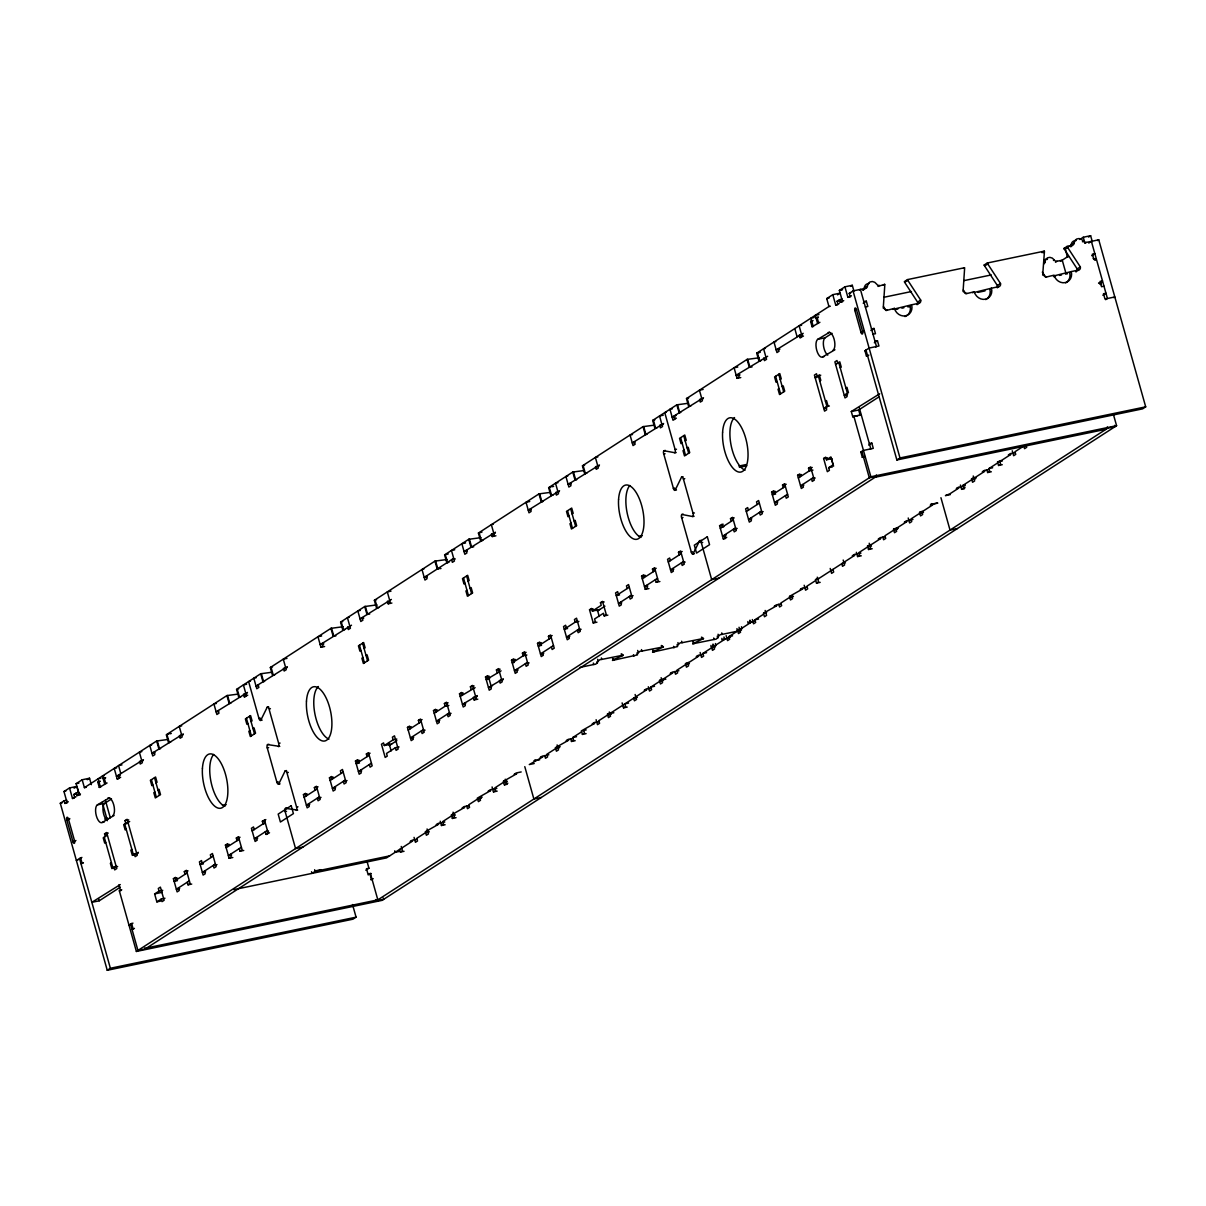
<?xml version="1.0" encoding="UTF-8"?>
<svg xmlns="http://www.w3.org/2000/svg" width="1206" height="1206" viewBox="0 0 1206 1206"><rect width="100%" height="100%" fill="white"/><g stroke="black" fill="none" stroke-linecap="round" stroke-linejoin="round"><path stroke-width="1.5" d="M883.244 308.163L884.797 285.113A2.774 2.472 57.1 0 0 884.676 284.345L877.938 286.425M963.066 291.566L964.604 268.516A2.774 2.472 57.1 0 0 964.498 267.747L907.485 279.596L904.364 281.616A2.774 2.472 57.1 0 0 904.681 282.355L917.57 302.133A2.774 2.472 57.1 0 1 917.073 304.575M1042.677 275.089L1044.411 251.918A2.774 2.472 57.1 0 0 1044.306 251.149L987.307 262.998L984.186 265.019A2.774 2.472 57.1 0 0 984.503 265.742L997.377 285.536A2.774 2.472 57.1 0 1 997.181 287.556M580.086 667.37L593.744 664.521C598.327 664.808 597.121 659.109 601.779 659.411L623.231 655.16M637.009 652.853C636.964 656.848 638.577 649.989 641.909 651.074L663.406 646.898M677.139 644.501C677.094 648.496 678.707 641.637 682.038 642.723L703.49 638.471M692.802 643.778L714.133 639.481C718.731 639.783 717.525 634.055 722.183 634.371L740.394 630.587M623.261 655.28L612.814 660.029M652.521 652.009L663.39 646.929M692.757 643.763L703.535 638.547M250.441 681.179L248.602 681.556L258.973 718.475A2.774 1.176 78.3 0 0 260.662 720.464L267.265 707.108L268.637 706.822M268.938 744.298L267.551 744.584A2.774 1.176 78.3 0 0 267.25 747.901L276.883 782.181A2.774 1.176 78.3 0 0 278.661 784.141L285.174 770.845L286.561 770.559M665.365 450.441L663.978 450.727A2.774 1.176 78.3 0 0 663.481 453.019L673.672 489.244A2.774 1.176 78.3 0 0 675.104 490.284L681.601 476.988L682.988 476.702M683.274 514.178L681.903 514.465A2.774 1.176 78.3 0 0 681.39 516.756L691.581 552.981A2.774 1.176 78.3 0 0 693.013 554.021L699.616 540.68A2.774 1.176 78.3 0 1 701.304 542.685L711.691 579.649L719.062 578.111M930.519 504.289A2.774 1.176 78.3 0 0 931.349 504.455L931.756 503.626M597.407 663.194L597.015 661.687M637.507 654.888L612.452 660.451M677.606 646.567L652.627 652.114M663.978 450.727L674.908 452.747A2.774 1.176 78.3 0 0 675.119 449.506M286.847 808.035L285.37 808.397A2.774 1.176 78.3 0 0 285.159 811.623L295.56 848.587L302.932 847.049M663.255 647.064L662.38 645.828M66.873 800.211L64.114 800.784L64.853 803.422L66.933 802.08L63.978 791.528L69.541 787.94L76.913 786.402L78.707 792.824M79.023 792.372L76.249 792.945L76.988 795.583L79.068 794.241L76.114 783.689L82.174 779.769L89.546 778.232L91.355 784.654M761.092 360.549L758.936 361.091L756.705 353.177L828.944 306.505L826.728 298.591L832.788 294.671L840.16 293.133L839.406 293.616M842.27 299.103L839.512 299.676L840.25 302.314L842.331 300.972L839.361 290.42L844.924 286.817L852.295 285.294L853.969 291.219M74.124 788.196L75.511 787.292M87.269 779.694L89.546 778.232M837.507 294.852L838.637 294.113M850.562 286.41L852.295 285.294M352.529 904.545L356.072 917.163L352.951 919.183L107.244 970.287L60.3 803.256L64.114 800.784M69.541 787.94L72.496 798.478L74.576 797.136L73.837 794.498L76.249 792.945M82.174 779.769L84.405 787.669L156.644 740.997L167.83 739.489M170.679 742.112L168.523 742.655L166.292 734.755L226.879 695.591L238.064 694.098M240.929 696.721L238.758 697.264L236.542 689.35L260.677 673.762L271.863 672.255M274.712 674.878L272.556 675.42L270.325 667.521L330.911 628.356L343.152 626.713M344.961 629.487L342.79 630.029L340.574 622.115L364.709 606.528L376.95 604.884M378.759 607.643L376.589 608.186L374.357 600.287L434.944 561.122L447.185 559.478M448.994 562.252L446.823 562.795L444.607 554.881L468.742 539.293L480.983 537.65M482.792 540.409L480.621 540.951L478.405 533.052L538.976 493.887L550.162 492.395M553.026 495.018L550.871 495.56L548.64 487.646L572.775 472.059L583.96 470.551M586.825 473.174L584.654 473.717L582.438 465.817L643.009 426.653L654.195 425.16M657.059 427.783L654.903 428.326L652.672 420.412L676.807 404.824L687.993 403.317M690.857 405.94L688.686 406.482L686.47 398.583L747.057 359.418L759.283 357.775M832.788 294.671L835.758 305.208L837.838 303.867L837.1 301.229L839.512 299.676M844.924 286.817L847.893 297.369L849.974 296.028L849.235 293.39L853.049 290.917L865.607 288.309A2.774 2.472 57.1 0 0 867.415 286.078A5.533 4.96 57.1 0 1 876.687 284.149A2.774 2.472 57.1 0 0 879.506 285.415M100.671 787.126L99.284 787.412L97.807 782.136L100.219 781.171M105.6 777.704L103.173 778.654L105.48 778.172M813.477 326.449L812.09 326.736L810.613 321.459L813.04 320.51M818.407 317.027L815.995 317.992L818.286 317.51M859.471 290.013L860.421 289.395L876.476 346.529L875.692 347.042M863.164 290.058A2.774 2.472 57.1 0 0 864.295 288.083L867.415 286.078M862.863 290.073L864.039 289.319M864.823 288.822L865.607 288.309M99.284 787.412L107.078 782.98M453.697 558.363L424.226 577.418L427.286 576.77M736.188 375.217L767.649 356.267M812.09 326.736L819.899 322.304M817.532 323.223L815.241 315.354L818.934 314.585M116.681 767.89L114.223 768.403L117.193 778.955L120.66 777.312M246.763 693.51L243.552 694.174L244.29 696.812L247.743 695.184M321.64 635.969L317.962 636.738L320.932 647.275L323.012 645.934L322.258 643.295M387.458 601.161L388.196 603.799L390.277 602.457L387.322 591.905L391 591.151M495.184 533.173L491.49 533.926L492.229 536.564L494.309 535.223L491.355 524.67L493.194 524.293M672.405 408.744L669.948 409.256L672.903 419.809L676.37 418.18M737.786 367.031L734.092 367.8L737.062 378.352L739.142 376.996L738.404 374.357M802.487 334.364L799.261 335.027L800 337.665L803.467 336.037M883.32 285.234L884.676 284.345M863.21 303.203L866.33 301.183L867.823 306.46L865.365 306.972M854.873 310.53L856.426 309.52A2.08 0.874 78.3 0 0 855.084 308.043A2.08 0.874 78.3 0 0 854.873 310.53L861.039 332.494A2.08 0.874 78.3 0 0 862.38 333.972A2.08 0.874 78.3 0 0 862.607 331.499L856.426 309.52M904.681 282.355L907.801 280.335A2.774 2.472 57.1 0 1 907.485 279.596M104.138 822.07L102.299 822.447A9.226 3.904 78.3 0 1 96.359 815.904A9.226 3.904 78.3 0 1 97.354 804.869L109.595 797.769M824.075 356.599L822.688 356.886A9.226 3.904 78.3 0 1 816.748 350.328A9.226 3.904 78.3 0 1 817.758 339.308L829.532 332.298M97.354 804.869L104.726 803.332L111.51 798.96M817.758 339.308L825.13 337.77L832.034 333.308M886.063 310.545L894.4 308.374A9.693 8.668 57.1 0 0 905.6 315.821A9.693 8.668 57.1 0 0 911.6 304.801L918.972 303.264A2.774 2.472 57.1 0 0 920.691 300.113L907.801 280.335M152.891 784.97L151.85 785.634L150.373 780.357L155.574 776.996L157.051 782.272L156.011 782.95M247.908 723.555L246.868 724.233L245.391 718.957L250.592 715.595L252.069 720.871L251.029 721.535M360.956 650.501L359.916 651.165L358.438 645.888L363.639 642.527L365.116 647.803L364.076 648.481M465.003 583.267L463.963 583.93L462.471 578.654L467.672 575.292L469.164 580.568L468.124 581.247M569.036 516.032L567.996 516.696L566.503 511.419L571.704 508.058L573.197 513.334L572.157 514.012M682.083 442.964L681.043 443.642L679.566 438.366L684.767 435.004L686.244 440.28L685.204 440.944M777.101 381.563L776.061 382.227L774.584 376.95L779.785 373.589L781.262 378.865L780.222 379.543M894.4 308.374L892.847 309.384L911.6 304.801M102.299 822.447L114.088 815.437M822.688 356.886L834.944 349.77M72.978 841.803L66.797 819.824A2.08 0.874 78.3 0 1 67.023 817.336A2.08 0.874 78.3 0 1 68.365 818.814L74.546 840.793A2.08 0.874 78.3 0 1 74.32 843.28A2.08 0.874 78.3 0 1 72.978 841.803L75.918 840.507M861.039 332.494L863.993 331.213M963.519 268.38L964.498 267.747M154.865 791.995L153.825 792.674L155.318 797.95L160.519 794.588L159.026 789.312L157.986 789.975M249.883 730.595L248.843 731.258L250.335 736.534L255.536 733.173L254.044 727.896L253.004 728.575M362.946 657.526L361.906 658.205L363.383 663.481L368.584 660.119L367.106 654.843L366.066 655.506M466.978 590.292L465.938 590.97L467.415 596.246L472.616 592.885L471.139 587.608L470.099 588.272M571.011 523.057L569.971 523.736L571.448 529.012L576.649 525.65L575.172 520.374L574.131 521.037M684.058 450.004L683.018 450.667L684.495 455.943L689.711 452.582L688.219 447.305L687.179 447.984M779.076 388.588L778.036 389.267L779.528 394.543L784.729 391.181L783.237 385.905L782.197 386.568M870.868 330.459L873.988 328.439L875.481 333.715L873.023 334.228M917.57 302.133L920.691 300.113M917.027 304.53L918.972 303.264M105.299 836.497L104.56 833.859L106.641 832.517L116.771 868.561L114.691 869.903L113.952 867.265L117.63 866.496M125.756 823.276L125.017 820.638L127.097 819.296L137.228 855.34L135.147 856.682L134.409 854.044L138.087 853.275M984.503 265.742L987.624 263.737A2.774 2.472 57.1 0 1 987.307 262.998M107.379 835.155L103.219 837.838L104.696 843.115L105.736 842.451M835.622 364.514L839.783 361.83L841.26 367.106L840.22 367.77M874.335 342.76L877.455 340.755L878.933 346.016L869.104 348.067L864.943 350.75L866.436 356.026L867.807 355.74M81.902 857.421L76.355 860.391L77.742 860.104M126.193 829.231L125.153 829.894L123.675 824.618L129.675 821.542M819.763 380.99L820.804 380.327L819.326 375.051L815.166 377.734L817.005 377.357M83.395 862.697L80.968 863.647L82.807 863.27M866.436 356.026L868.848 355.077M966.262 293.691L974.222 291.777A9.693 8.668 57.1 0 0 985.408 299.224A9.693 8.668 57.1 0 0 991.422 288.204L998.794 286.666A2.774 2.472 57.1 0 0 1000.498 283.516L987.624 263.737M972.654 292.787L974.222 291.777M1041.969 252.657L1044.306 251.149M1043.25 252.672L1044.411 251.918M974.373 292.425L991.422 288.204M997.377 285.536L1000.498 283.516M997.226 287.676L998.794 286.666M111.419 862.667L110.379 863.345L111.872 868.606L116.032 865.923M131.876 849.446L130.836 850.109L132.328 855.386L138.328 852.325M825.447 401.221L826.487 400.543L827.979 405.819L823.804 408.502L826.879 407.869M845.903 387.985L846.944 387.322L848.436 392.598L844.275 395.282L847.547 394.603M1077.109 270.717A2.774 2.472 57.1 0 0 1077.199 268.938L1064.31 249.145A2.774 2.472 57.1 0 1 1063.994 248.421L1067.114 246.401L1072.3 245.315A2.774 2.472 57.1 0 0 1074.124 243.084A5.533 4.96 57.1 0 1 1083.38 241.155A2.774 2.472 57.1 0 0 1086.199 242.436L1098.756 239.813L1145.7 406.844L1142.579 408.864L896.872 459.968L865.983 350.087M1064.31 249.145L1067.431 247.124A2.774 2.472 57.1 0 1 1067.114 246.401M1044.215 262.411L1044.984 261.913A5.533 4.96 57.1 0 1 1054.255 259.983A2.774 2.472 57.1 0 0 1057.059 261.25L1062.245 260.179L1065.712 272.481M1060.421 261.355L1067.28 256.923L1065.426 248.768M1068.094 247.049L1066.948 247.788L1067.883 247.607M1068.848 246.567L1074.124 243.084M1079.777 239.497L1083.259 237.25L1090.631 235.713L1092.304 241.652M1070.34 246.582L1072.3 245.315M1088.551 237.069L1090.631 235.713M1053.471 260.481L1054.255 259.983M1082.415 241.788L1083.38 241.155M1055.506 262.26L1057.059 261.25M1085.219 243.054L1086.199 242.436M1088.762 243.054L1089.711 242.436M1090.661 241.818L1091.385 241.351L1107.44 298.5L1105.616 299.676M1097.55 240.582L1098.756 239.813M1046.069 277.094L1054.029 275.179A9.693 8.668 57.1 0 0 1065.23 282.611A9.693 8.668 57.1 0 0 1071.23 271.591L1078.601 270.069A2.774 2.472 57.1 0 0 1080.32 266.918L1067.431 247.124M1091.716 255.672L1094.837 253.667L1092.38 254.165L1093.857 259.441L1096.314 258.928L1094.762 259.938A2.08 0.874 78.3 0 0 1093.254 258.642M120.268 884.571L91.837 902.329L99.209 900.807L120.344 887.149M857.843 415.738L852.778 416.794L851.3 411.517L879.732 393.759M1054.195 275.827L1071.23 271.591M851.3 411.517L858.672 409.995L879.204 396.714M1077.199 268.938L1080.32 266.918M1077.621 270.702L1078.601 270.069M1113.605 415.12L1116.575 425.673L382.091 900.354L136.384 951.459L119.334 890.797L121.746 889.832M852.778 416.794L861.19 414.593L859.23 415.452M178.443 887.918L179.197 890.556L177.116 891.897L173.408 878.707L175.488 877.365L176.227 880.003M185.061 874.29L184.322 871.652L186.402 870.31L190.111 883.485L188.03 884.827L187.292 882.204M232.818 857.511L229.125 858.28L225.416 845.089L227.497 843.748L228.236 846.386M237.085 840.672L236.346 838.034L238.426 836.693L242.135 849.868L240.054 851.21L239.316 848.587M264.943 823.472L263.089 823.864L262.35 821.226L265.817 819.583M308.495 803.874L309.233 806.513L307.153 807.854L303.445 794.664L305.525 793.322L306.264 795.96M315.113 790.247L314.374 787.608L316.454 786.267L320.163 799.442L318.083 800.784L317.329 798.161L321.022 797.392M334.499 787.066L335.238 789.704L333.158 791.046L329.449 777.855L331.529 776.513L332.283 779.151M360.504 770.257L361.257 772.895L359.177 774.237L355.469 761.046L357.549 759.705L358.288 762.343M367.121 756.629L366.383 753.991L368.463 752.65L372.172 765.825L370.091 767.167L369.353 764.544M412.527 736.64L413.266 739.278L411.186 740.62L407.477 727.429L409.558 726.087L410.296 728.726M419.145 723.012L418.407 720.374L420.487 719.032L424.195 732.208L422.115 733.55L421.376 730.926L425.055 730.158M438.532 719.831L439.27 722.469L437.19 723.811L433.497 710.62L435.577 709.279L436.316 711.917M448.843 705.435L445.15 706.203L444.411 703.565L446.491 702.224L450.2 715.399L448.119 716.741L447.381 714.118L451.059 713.349M464.551 703.023L465.29 705.661L463.21 707.002L459.501 693.812L461.581 692.47L462.32 695.108M471.169 689.395L470.415 686.757L472.496 685.415L476.204 698.591L474.124 699.932L473.385 697.309L477.079 696.54M490.556 686.214L491.294 688.852L489.214 690.194L485.505 677.003L487.586 675.662L488.324 678.3M497.174 672.586L496.435 669.948L498.515 668.606L502.224 681.782L500.143 683.124L499.39 680.501L503.083 679.732M516.56 669.405L517.299 672.043L515.218 673.385L511.51 660.195L513.59 658.853L514.344 661.491M526.871 655.009L523.178 655.778L522.439 653.139L524.52 651.798L528.228 664.973L526.148 666.315L525.409 663.692L529.087 662.923M542.564 652.597L543.318 655.235L541.238 656.577L537.529 643.386L539.61 642.044L540.348 644.682M549.197 638.969L548.444 636.331L550.524 634.989L554.232 648.165L552.152 649.506L551.413 646.883M596.94 622.19L593.246 622.959L589.538 609.769L591.618 608.427L592.357 611.065L599.729 609.527M592.357 611.065L601.206 605.352L600.467 602.714L602.548 601.372L606.256 614.547L604.176 615.889L603.437 613.266L594.588 618.98L595.327 621.618L593.246 622.959M648.949 588.573L645.27 589.342L641.562 576.151L643.642 574.81L644.381 577.448M653.23 571.734L652.476 569.096L654.572 567.755L658.265 580.93L656.185 582.272L655.446 579.649M679.234 554.926L678.496 552.288L680.576 550.946L684.284 564.122L682.204 565.463L681.45 562.84L685.144 562.071M725.59 538.434L723.299 538.916L719.59 525.726L723.042 524.097M731.258 521.309L730.504 518.67L732.585 517.329L736.293 530.504L734.213 531.846L733.474 529.223L737.168 528.454M776.649 501.319L777.388 503.957L775.307 505.299L771.599 492.108L773.679 490.767L774.433 493.405M783.267 487.691L782.528 485.053L784.609 483.712L788.317 496.887L786.237 498.229L785.498 495.606M802.653 484.51L803.407 487.149L801.312 488.49L797.618 475.3L799.699 473.958L800.437 476.596M812.965 470.114L809.271 470.883L808.533 468.245L810.613 466.903L814.321 480.078L812.241 481.42L811.502 478.797L815.181 478.028M826.442 459.788L830.859 456.923L833.09 464.838L828.673 467.702L829.411 470.34L827.331 471.682L823.623 458.491L825.703 457.149L826.442 459.788L831.974 458.642M160.549 901.093L156.855 901.862L154.639 893.947L159.056 891.098L162.75 890.33M187.141 872.933L174.146 881.345L177.418 880.666M213.161 856.124L200.151 864.536L203.422 863.858M226.155 847.728L239.165 839.316M252.175 830.919L265.169 822.507M304.183 797.302L317.193 788.89M330.203 780.493L343.197 772.081M369.217 755.273L356.207 763.684L359.478 763.006M399.05 746.966L395.357 747.735L386.523 753.449L387.262 756.087L385.181 757.428L381.473 744.238L383.553 742.896L384.292 745.534L393.141 739.821L396.819 739.052M408.216 730.067L421.226 721.655M434.235 713.259L447.23 704.847M460.24 696.45L475.089 687.661M525.258 654.421L512.264 662.833L514.103 662.456M551.278 637.612L538.268 646.024L541.539 645.346M577.282 620.804L564.272 629.215L567.544 628.537M629.291 587.186L616.296 595.598L619.567 594.92M642.301 578.79L655.31 570.378M668.305 561.981L681.315 553.569M720.329 528.364L733.338 519.952M746.333 511.555L759.343 503.143M785.347 486.335L772.337 494.746L775.624 494.068M798.357 477.938L811.352 469.541M162.282 892.244L154.639 893.947M389.267 745.549L396.849 740.65M597.332 611.08L604.915 606.181M156.855 901.862L161.287 899.013L164.966 898.244M189.372 880.847L176.362 889.259L179.649 888.581M215.377 864.039L202.382 872.451L205.653 871.772M241.396 847.23L228.386 855.642L231.658 854.964M267.4 830.421L254.391 838.833L257.677 838.155M319.409 796.804L306.414 805.216L309.686 804.538M345.429 779.996L332.419 788.407L335.69 787.729M371.433 763.187L358.423 771.599L361.71 770.92M423.457 729.57L410.447 737.982L413.718 737.303M449.461 712.761L436.451 721.173L439.738 720.495M527.489 662.335L514.48 670.747L518.173 669.978M553.494 645.527L540.484 653.938L543.77 653.26M579.498 628.718L566.503 637.13L569.775 636.451M631.522 595.101L618.512 603.513L621.799 602.834M657.526 578.292L644.532 586.704L647.803 586.026M683.546 561.483L670.536 569.895L673.807 569.217M735.554 527.866L722.545 536.278L725.831 535.6M761.559 511.058L748.564 519.469L751.835 518.791M787.578 494.249L774.569 502.661L777.84 501.982M813.583 477.44L800.573 485.852L803.859 485.174M229.125 858.28L231.205 856.938L230.467 854.3M268.546 831.1L265.32 831.778L266.059 834.401L269.526 832.773M645.27 589.342L647.351 588L646.612 585.362M723.299 538.916L726.751 537.288M868.682 445.104L871.802 443.084L873.28 448.361L863.451 450.411L860.858 452.084L862.335 457.36L864.174 456.984M1102.842 295.244L1105.962 293.224L1103.505 293.736L1104.982 299.013L1114.811 296.962L1113.771 297.641M132.946 923.118L128.967 925.077L130.354 924.791M870.144 449.31L870.822 448.873L859.275 407.764M134.439 928.394L132.012 929.344L133.399 929.057M862.335 457.36L864.762 456.411M107.244 970.287L110.379 968.267L356.072 917.163M136.384 951.459L870.868 476.777L1116.575 425.673M896.872 459.968L899.993 457.963L1145.7 406.844M130.534 924.082L137.936 950.449L145.308 948.911L876.672 476.264L876.31 474.938M320.027 870.355L321.067 869.677L316.153 870.702L311.992 873.4L311.525 871.742M365.81 870.235L368.93 868.214L366.925 861.054M710.922 645.406L711.344 646.898L715.882 645.044L724.731 639.331L723.932 637.009M721.851 638.351L722.273 639.843L730.489 637.22M736.941 628.597L737.348 630.09L741.886 628.236L750.735 622.522L750.177 620.532M747.856 621.542L748.278 623.035L755.273 620.668M429.306 831.854L425.628 832.622L416.779 838.336L417.517 840.974L415.437 842.316L414.05 837.371M455.325 815.045L451.632 815.814L442.783 821.527L443.537 824.165L441.456 825.507L440.25 821.226M481.33 798.236L477.636 799.005L468.802 804.719L469.541 807.357L467.461 808.698L466.722 806.06M507.334 781.428L503.656 782.197L494.807 787.91L495.545 790.548L493.465 791.89L492.078 786.945M559.358 747.81L555.665 748.579L546.831 754.293L547.569 756.931L545.489 758.273L544.75 755.634M570.755 738.826L571.493 741.464L573.574 740.122L572.835 737.484L581.669 731.771L582.423 734.409L586.101 733.64M611.367 714.193L607.688 714.962L598.839 720.675L599.578 723.314L597.498 724.655L596.111 719.711M648.315 686.757L649.521 691.038L651.602 689.696L650.863 687.058L659.697 681.345L663.39 680.576M689.395 663.767L685.717 664.536L676.868 670.25L677.606 672.888L675.526 674.229L674.787 671.591M700.143 652.476L701.53 657.421L703.626 656.079L702.872 653.441L711.721 647.728L715.399 646.959M726.163 635.668L727.55 640.612L729.63 639.27L728.891 636.632L737.725 630.919L741.419 630.15M752.348 619.522L753.554 623.804L755.634 622.462L754.896 619.824L763.745 614.11L764.483 616.748L766.564 615.407L765.162 610.462M793.427 596.533L789.749 597.302L780.9 603.015L781.639 605.653L779.558 606.995L778.82 604.357M871.456 546.107L867.777 546.876L858.928 552.589L859.667 555.227L857.587 556.569L856.381 552.288M897.46 529.298L893.782 530.067L884.933 535.781L885.686 538.419L883.606 539.76L882.852 537.122M923.479 512.49L919.786 513.259L910.952 518.972L911.691 521.61L909.61 522.952L908.224 518.007M960.413 485.053L961.619 489.335L963.7 487.993L962.961 485.355L971.81 479.641L975.488 478.872M986.885 469.888L987.639 472.526L989.719 471.184L988.98 468.546L997.814 462.833L998.553 465.471L1002.246 464.702M399.608 849.431L400.362 852.069L402.442 850.727L401.236 846.446M451.632 815.814L452.371 818.452L454.451 817.11L453.064 812.166M503.656 782.197L504.394 784.835L507.847 783.207M582.423 734.409L584.503 733.067L583.764 730.429M622.115 702.902L623.517 707.847L625.597 706.505L624.844 703.867L628.537 703.098M804.176 585.242L805.578 590.186L807.658 588.845L806.904 586.206L815.753 580.493L816.492 583.131L818.572 581.789L817.276 577.177M867.777 546.876L868.516 549.514L870.596 548.172L869.209 543.228M998.553 465.471L1000.633 464.129L999.895 461.491M368.177 874.938L370.423 873.491L377.84 899.872L146.876 947.901M370.86 879.445L373.227 878.722M375.895 899.555L376.272 900.882L1107.636 428.22L1115.007 426.683L1114.646 425.371M652.868 651.722L652.702 650.109M612.904 659.984L612.573 658.446M756.75 353.177L760.293 352.258M686.561 398.553L688.641 398.025M652.717 420.412L654.843 419.869M582.528 465.787L584.593 465.26M551.609 495.395L549.288 487.495L550.81 487.103M552.227 486.727L553.644 486.35M478.45 533.037L481.978 532.117M447.577 562.629L445.255 554.73L448.195 553.961M374.403 600.271L376.528 599.729M343.544 629.864L341.223 621.964L342.73 621.572M270.37 667.506L272.496 666.963M239.512 697.098L237.19 689.199L238.698 688.807M169.262 742.489L166.941 734.605L168.463 734.198M169.88 733.821L171.297 733.444M687.164 398.417L689.44 406.316M583.131 465.652L585.407 473.551M839.361 290.42L840.748 290.133M841.2 290.028L842.587 289.741M1071.576 244.999L1071.124 245.089A2.774 2.472 57.1 0 1 1070.461 246.552M984.186 265.019L987.744 264.28M1063.994 248.421L1065.607 248.074M849.235 293.39L850.607 293.103M826.728 298.591L829.019 298.108M849.974 296.028L851.361 295.741M847.893 297.369L850.652 296.797M837.1 301.229L839.858 300.656M842.331 300.972L843.718 300.686M840.25 302.314L842.557 301.832M837.838 303.867L839.21 303.58M828.944 306.505L830.331 306.218M835.758 305.208L837.597 304.832M1067.28 256.923L1068.652 256.637M883.877 297.279L911.465 291.535M963.684 280.681L991.272 274.938M863.873 301.696L866.33 301.183M814.186 317.48L810.914 318.158L813.13 326.072M1095.214 259.848L1096.148 259.652M810.613 321.459L812.452 321.082M801.583 325.258L799.126 325.771L802.08 336.323M895.892 309.429L897.882 309.022M901.877 308.193L903.882 307.771M907.862 306.942L909.867 306.535M977.915 292.38L985.016 290.902M1053.516 276.641L1055.521 276.234M1059.501 275.405L1061.506 274.983M1065.501 274.154L1067.491 273.747M803.181 333.308L776.197 349.936L779.89 349.167M802.126 335.419L797.015 336.489L794.784 328.575M775.82 341.645L773.981 342.022L776.95 352.574L779.031 351.232L778.277 348.594M800 337.665L801.387 337.379M765.418 348.368L763.579 348.745L766.549 359.298L764.453 360.639L763.715 358.001M871.531 328.952L873.988 328.439M1098.56 283.093L1101.832 282.415M1103.987 286.184L1101.53 286.696L1100.038 281.42L1102.495 280.908L1100.942 281.918A2.08 0.874 78.3 0 1 1100.46 284.465M874.998 341.253L877.455 340.755M736.323 375.714L740.002 374.945M864.943 350.75L866.33 350.464M737.062 378.352L740.755 377.584M703.249 398.704L699.57 399.457L700.309 402.095L702.389 400.754L699.42 390.201L703.113 389.448M703.49 397.739L672.164 417.17L674.621 416.658M820.743 375.202L818.286 375.714L826.924 406.482L829.381 405.985M666.119 412.331L664.747 412.618L675.119 449.536L676.506 449.25M663.225 415.211L659.546 415.98L662.501 426.532L660.421 427.874L659.682 425.236L663.375 424.467M676.099 415.437L674.244 415.829L674.983 418.467M672.903 419.809L674.757 419.417M663.601 423.502L632.291 442.949L634.748 442.436M634.371 441.592L635.11 444.23L633.029 445.587L630.06 435.034L632.517 434.522M597.844 456.923L595.387 457.436L598.357 467.988L596.277 469.33L595.523 466.692L599.216 465.938M599.457 464.973L568.132 484.405L571.207 483.772M663.677 454.029L665.064 453.742M674.817 452.823L676.189 452.521M567.755 476.114L565.915 476.491L568.87 487.043L570.951 485.701L570.212 483.063M557.956 482.702L555.514 483.214L558.468 493.767L556.388 495.108L555.649 492.47L559.328 491.701M559.569 490.736L528.258 510.183L531.318 509.535M529.72 501.5L526.027 502.269L528.997 512.821L531.077 511.465L530.339 508.826M738.871 466.074L746.212 464.551M681.601 476.988A2.774 1.176 78.3 0 1 683.395 478.963L684.767 478.661M739.414 467.325L746.755 465.802M869.345 443.597L871.802 443.084M673.325 488.324L674.697 488.038M823.623 458.491L827.301 457.722M675.104 490.284L676.476 489.998M860.858 452.084L862.697 451.707M495.425 532.208L464.099 551.639L467.37 550.961M808.533 468.245L812.226 467.476M492.229 536.564L495.922 535.811M465.561 542.956L461.868 543.725L464.838 554.278L466.918 552.936L466.179 550.298M828.673 467.702L832.351 466.933M797.618 475.3L801.297 474.531M454.752 549.77L451.466 550.449L454.436 561.001L452.356 562.343L451.617 559.705L455.295 558.936M782.528 485.053L786.206 484.284M771.599 492.108L775.292 491.339M423.834 569.111L421.994 569.503L424.964 580.056L427.045 578.699L426.306 576.061M681.903 514.465L692.726 516.545A2.774 1.176 78.3 0 0 693.028 513.243L694.415 512.957M876.672 476.264L869.3 477.787L861.898 451.421M875.119 477.259L1106.083 429.23M681.601 517.766L682.973 517.48M692.726 516.545L694.113 516.258M1015.362 452.582L1010.447 453.592L1008.367 454.948L1010.824 454.436L1001.975 460.149L997.437 462.004L1002.352 460.978M638.652 536.474L642.316 535.705M763.172 511.645L759.479 512.414L760.232 515.037L762.313 513.696L758.604 500.52L756.524 501.862L757.262 504.5M730.504 518.67L734.198 517.902M988.98 468.546L992.659 467.777M989.342 469.39L984.428 470.4L982.347 471.757L984.805 471.245L975.971 476.958L971.433 478.812L976.347 477.787M719.59 525.726L722.816 525.062M723.796 526.736L722.409 527.022L721.67 524.384M987.639 472.526L991.317 471.772M391.377 599.442L360.066 618.874L363.745 618.105M388.196 603.799L391.89 603.045M360.293 610.447L357.835 610.96L360.805 621.512L362.885 620.17L362.147 617.532M726.012 534.65L724.625 534.936L725.379 537.575M962.961 485.355L965.267 484.872M699.525 540.725L701.364 540.348M964.981 485.852L958.423 487.209L956.343 488.566L958.8 488.053L949.966 493.767L945.429 495.621L950.343 494.596M963.7 487.993L965.086 487.706M701.304 542.67L702.691 542.399M961.619 489.335L964.393 488.762M349.273 617.306L347.434 617.683L350.403 628.236L348.323 629.577L347.584 626.939M678.496 552.288L682.174 551.519M691.234 552.062L692.621 551.775M937.333 503.008L932.419 504.018L930.339 505.374L932.796 504.862L923.947 510.575L919.409 512.429L922.696 511.751M693.013 554.021L694.4 553.735M931.349 504.455L937.801 503.113M351.504 625.205L320.178 644.652L323.871 643.883M652.476 569.096L656.17 568.327M912.957 519.469L906.415 520.826L904.334 522.183L906.791 521.67L897.942 527.384L893.405 529.238L898.319 528.213M641.562 576.151L645.24 575.383M320.932 647.275L324.61 646.522M286.968 658.386L283.274 659.139L286.244 669.692L284.164 671.033L283.425 668.395L287.103 667.642M656.185 582.272L659.878 581.518M885.31 536.625L880.395 537.635L878.315 538.992L880.772 538.479L871.938 544.192L867.4 546.047L870.672 545.368M287.345 666.677L256.034 686.108L258.491 685.596M633.12 595.689L629.442 596.457L630.18 599.081L632.261 597.739L628.552 584.563L626.472 585.905L627.21 588.543M600.467 602.714L604.146 601.945M957.398 528.545L950.027 530.082L940.936 497.716M868.516 549.514L872.194 548.745M256.26 677.682L253.803 678.194L256.772 688.747L258.853 687.405L258.114 684.767M860.948 553.087L854.391 554.443L852.31 555.8L854.768 555.288L819.914 577.81L815.377 579.664L818.648 578.986M589.538 609.769L593.231 609M857.587 556.569L861.28 555.815M245.24 684.541L243.401 684.918L246.371 695.47M245.707 684.435L246.627 684.254M845.451 562.916L841.758 563.684L842.512 566.323L844.592 564.981L843.19 560.036M604.176 615.889L607.854 615.135M578.88 621.392L575.202 622.16L574.463 619.522L576.543 618.181L580.252 631.356L578.171 632.698L577.418 630.075L581.111 629.306M247.471 692.44L216.145 711.887L218.603 711.374M244.29 696.812L245.662 696.525M216.387 703.46L213.929 703.972L216.884 714.51L218.964 713.168L218.226 710.53M548.444 636.331L552.137 635.562M816.492 583.131L820.186 582.362M537.529 643.386L541.208 642.617M807.281 587.051L802.367 588.061L800.287 589.417L802.744 588.905L789.372 596.473L792.644 595.794M522.439 653.139L526.133 652.371M181.699 725.861L179.242 726.374L182.212 736.926L180.131 738.268L179.393 735.63L183.071 734.876M267.265 707.108A2.774 1.176 78.3 0 1 268.697 708.148L270.43 708.796M781.277 603.859L776.363 604.869L774.282 606.226L776.739 605.714L763.368 613.281L766.639 612.603M511.51 660.195L515.203 659.426M183.312 733.911L152.001 753.343L155.061 752.695M258.973 718.444L260.36 718.188M496.435 669.948L500.113 669.179M260.752 720.404L262.139 720.118M501.093 670.853L486.244 679.641L489.319 679.008M151.609 745.052L149.77 745.429L152.74 755.981L154.82 754.639L154.082 752.001M754.896 619.824L758.574 619.055M485.505 677.003L489.199 676.234M748.278 623.035L750.735 622.522M490.239 677.682L488.837 677.968L491.053 685.882L492.455 685.596M141.826 751.64L139.368 752.152L142.338 762.705L140.258 764.046L139.504 761.408L143.197 760.639M503.324 678.767L488.475 687.556L491.551 686.907M737.348 630.09L741.645 629.2M470.415 686.757L474.109 685.988M728.891 636.632L732.57 635.864M143.439 759.674L116.454 776.317L120.133 775.548M459.501 693.812L463.179 693.043M722.273 639.843L724.731 639.331M121.972 764.89L118.565 765.599L120.781 773.513M477.305 695.576L462.471 704.364L465.742 703.686M711.344 646.898L715.64 646.009M444.411 703.565L448.104 702.797M104.274 775.639L102.435 776.016L104.651 783.93M474.124 699.932L477.817 699.179M99.48 778.533L98.093 778.82L100.324 786.734M99.947 778.443L100.867 778.247M76.114 783.689L78.872 783.116M119.907 774.674L118.535 774.976L119.273 777.599M702.872 653.441L706.565 652.672M703.249 654.285L698.334 655.295L696.254 656.652L698.711 656.139L689.877 661.853L685.34 663.707L688.611 663.029M433.497 710.62L437.175 709.852M269.044 709.083L278.676 743.363L280.063 743.077M97.807 782.136L99.646 781.744M117.193 778.955L118.565 778.669M267.25 747.901L268.637 747.599M267.551 744.584L279.762 746.393M63.978 791.528L65.817 791.151M84.405 787.669L86.244 787.292M418.407 720.374L422.085 719.605M73.837 794.498L75.224 794.211M75.677 794.121L76.611 793.925M79.068 794.241L80.455 793.94M76.988 795.583L80.214 794.905M678.888 670.747L672.33 672.104L670.25 673.461L672.707 672.948L663.858 678.661L659.32 680.516L665.878 679.144M407.477 727.429L411.171 726.66M74.576 797.136L75.963 796.849M72.496 798.478L74.35 798.101M60.3 803.256L62.139 802.864M66.933 802.08L68.32 801.794M64.853 803.422L67.159 802.94M650.863 687.058L654.541 686.289M651.24 687.902L646.326 688.912L644.245 690.269L646.702 689.757L611.849 712.279L607.311 714.133L613.854 712.761M384.292 745.534L391.664 743.996M637.386 697.385L633.693 698.153L634.431 700.792L636.512 699.45L635.125 694.505M366.383 753.991L370.076 753.222M285.174 770.845A2.774 1.176 78.3 0 1 286.606 771.885L288.34 772.533M69.752 818.527L66.797 819.824L68.184 819.537M68.652 819.447L69.571 819.251M355.469 761.046L359.147 760.277M623.517 707.847L627.195 707.093M276.883 782.181L278.269 781.895M105.389 818.557L107.394 818.135M104.937 819.341L108.374 818.618M278.661 784.141L280.048 783.855M599.216 721.52L594.302 722.53L592.221 723.886L594.679 723.374L581.307 730.942L586.206 729.916M329.449 777.855L333.142 777.086M125.017 820.638L128.695 819.869M127.173 823.442L124.715 823.954L133.369 854.722L137.047 853.954M222.507 805.412L226.185 804.643M347.026 780.583L343.348 781.352L344.087 783.975L346.167 782.634L342.459 769.458L340.378 770.8L341.117 773.438M314.374 787.608L318.052 786.84M104.56 833.859L108.239 833.09M572.835 737.484L576.513 736.715M573.212 738.328L568.297 739.338L566.217 740.695L568.674 740.183L555.288 747.75L560.202 746.725M303.445 794.664L307.138 793.895M571.493 741.464L575.187 740.71M286.953 772.82L296.601 807.1L297.972 806.814M548.836 754.79L542.293 756.147L540.213 757.504L542.67 756.991L529.283 764.559L534.198 763.534M285.159 811.608L286.546 811.321M285.46 808.322L297.671 810.115M533.957 760.7L539.7 759.78M262.35 821.226L265.124 820.653M521.188 771.946L516.274 772.956L514.193 774.312L516.65 773.8L503.279 781.367L506.55 780.689M236.346 838.034L240.024 837.265M266.059 834.401L267.446 834.115M504.394 784.835L507.153 784.262M116.183 867.265L112.912 867.943L104.259 837.175M225.416 845.089L229.11 844.321M496.827 788.407L490.269 789.764L488.189 791.121L490.646 790.608L477.259 798.176L482.174 797.151M493.465 791.89L497.158 791.136M240.054 851.21L243.733 850.456M469.179 805.563L464.265 806.573L462.184 807.93L464.642 807.417L451.255 814.985L454.526 814.306M216.99 864.627L213.296 865.395L214.035 868.019L216.115 866.677L212.422 853.501L210.341 854.843L211.08 857.481M184.322 871.652L188.015 870.883M541.253 797.483L533.881 799.02L524.791 766.654M452.371 818.452L456.064 817.683M444.803 822.025L438.245 823.381L436.165 824.738L438.622 824.226L425.251 831.793L428.522 831.115M173.408 878.707L177.086 877.938M119.334 890.797L121.173 890.42M441.456 825.507L445.135 824.753M188.03 884.827L191.724 884.073M417.155 839.18L412.241 840.19L410.161 841.547L412.618 841.034L386.523 857.888L233.738 889.666M398.885 851.526L395.191 852.295L394.769 850.803M400.362 852.069L404.04 851.3M389.644 855.883L315.113 871.38L314.645 869.737M368.93 868.214L366.473 868.727L367.966 874.003L370.423 873.491M371.282 873.551L369.895 873.837L371.388 879.099M370.8 879.687L371.719 879.491M376.272 900.882L383.644 899.344L383.267 898.018M694.128 643.642L693.857 642.135M613.869 660.345L613.583 658.823M653.999 651.994L653.727 650.486M438.878 568.78L437.22 569.036L434.944 561.122M335.901 635.879L333.173 636.271L330.911 628.356M230.813 703.249L229.185 703.49L226.879 695.591M680.742 412.467L679.174 412.708L676.807 404.824M752.047 366.941L749.318 367.333L747.057 359.418M576.709 479.702L575.006 479.973L572.775 472.059M473.732 546.8L470.973 547.207L468.742 539.293M369.699 614.035L366.971 614.427L364.709 606.528M646.959 434.311L645.285 434.567L643.009 426.653M542.911 501.545L541.253 501.802L538.976 493.887M264.611 681.405L262.938 681.661L260.677 673.762M160.579 748.64L158.906 748.896L156.644 740.997M439.934 568.644L440.989 568.508M1042.331 272.134L1045.542 277.079M963.323 289.983L965.735 293.691M883.501 306.58L885.928 310.289M1083.259 237.25L1084.933 243.19M1071.531 246.582L1071.124 245.089A5.533 4.96 57.1 0 1 1076.159 240.552M1107.274 426.894L1107.636 428.22M1026.185 445.677L1026.653 447.32L1024.572 448.662L1023.819 446.024L1014.985 451.737L1015.723 454.376L1013.643 455.717L1012.256 450.773M973.242 475.993L974.629 480.938L972.549 482.279L971.81 479.641M921.866 511.917L922.605 514.555L920.525 515.897L919.786 513.259M853.049 290.917L899.993 457.963M895.862 528.725L896.601 531.364L894.52 532.705L893.782 530.067M858.672 409.995L860.149 415.256M838.743 362.493L847.396 393.262M853.818 416.13L870.868 476.777M837.703 363.172L836.964 360.534L834.884 361.875L845.014 397.92L847.094 396.578L846.356 393.94M817.035 317.314L818.512 322.59M817.246 376.393L816.507 373.754L814.427 375.096L824.557 411.14L826.638 409.799L825.884 407.161M831.175 457.617L833.587 466.194M778.744 374.267L783.689 391.844M832.924 569.398L833.663 572.036L831.582 573.378L830.195 568.433M775.624 376.287L780.568 393.865M757.458 353.011L759.674 360.926M747.705 359.313L749.936 367.212M791.829 595.96L792.568 598.598L790.488 599.94L789.749 597.302M748.413 510.213L747.675 507.575L745.594 508.917L749.303 522.108L751.383 520.766L750.645 518.128M749.936 620.201L750.358 621.678M741.479 626.743L741.886 628.236M677.471 404.703L679.702 412.618M739.022 627.256L740.544 632.215L738.464 633.557L737.725 630.919M683.727 435.668L688.671 453.26M680.606 437.688L685.536 455.265M683.395 478.963L693.028 513.243M721.761 632.894L722.183 634.371M718.067 634.25L718.49 635.728M717.269 636.15L717.826 638.125M653.426 420.246L655.642 428.16M715.46 643.552L715.882 645.044M713.711 638.004L714.133 639.481M713.334 644.743L714.54 649.024L712.46 650.366L711.721 647.728M713.002 644.064L713.424 645.557M643.672 426.547L645.903 434.446M702.51 637.477L702.917 638.969M701.485 637.115L701.907 638.592M670.385 560.639L669.647 558.001L667.566 559.343L671.275 572.533L673.355 571.192L672.616 568.554M692.832 641.758L693.254 643.235M681.631 641.245L682.038 642.723M687.797 663.194L688.536 665.833L686.455 667.174L685.717 664.536M677.938 642.587L678.36 644.079M673.581 646.356L674.003 647.833M661.355 645.451L661.777 646.944M661.129 677.697L662.531 682.641L660.451 683.983L659.697 681.345M641.502 649.582L641.909 651.074M637.673 650.441L638.215 652.431M618.376 594.256L617.638 591.618L615.557 592.96L619.251 606.151L621.331 604.809L620.593 602.171M633.452 654.692L633.874 656.185M573.438 471.938L575.654 479.852M622.251 654.18L622.658 655.657M621.226 653.803L621.648 655.28M570.664 508.736L575.609 526.313M597.377 609.889L599.231 616.477M567.544 510.756L572.488 528.334M601.372 657.933L601.779 659.411M597.679 659.29L598.086 660.767M609.301 711.977L610.507 716.258L608.427 717.6L607.688 714.962M593.322 663.044L593.744 664.521M539.64 493.782L541.871 501.681M566.353 627.874L565.614 625.236L563.534 626.577L567.242 639.768L569.322 638.426L568.584 635.788M557.097 744.931L558.484 749.876L556.403 751.217L555.665 748.579M479.144 532.871L481.375 540.785M469.405 539.172L471.621 547.087M466.632 575.971L471.576 593.548M463.511 577.991L468.456 595.568M505.269 779.212L506.475 783.493M435.607 561.016L437.823 568.915M479.717 797.663L480.47 800.302L478.39 801.643L477.636 799.005M375.111 600.106L377.342 608.02M365.373 606.407L367.589 614.321M427.06 828.974L428.447 833.919L426.366 835.261L425.628 832.622M393.141 739.821L392.402 737.183L394.483 735.841L398.191 749.016L396.096 750.358L395.357 747.735M362.599 643.205L367.544 660.782M388.845 742.7L391.166 750.946M359.478 645.225L364.423 662.803M331.575 628.251L333.791 636.15M271.079 667.34L273.295 675.254M261.325 673.641L263.556 681.556M249.552 716.258L254.496 733.851M246.431 718.279L251.376 735.871M264.431 819.884L268.139 833.06M227.542 695.485L229.758 703.384M254.255 829.577L253.516 826.939L251.436 828.281L255.129 841.471L257.21 840.13L256.471 837.492M202.231 863.195L201.492 860.556L199.412 861.898L203.121 875.089L205.201 873.747L204.462 871.109M157.293 740.876L159.524 748.79M154.534 777.674L159.478 795.251M151.413 779.694L156.358 797.272M159.056 891.098L158.318 888.46L160.398 887.119L164.106 900.294L162.026 901.636L161.287 899.013M104.213 777.991L105.706 783.267M105.359 800.211L110.304 817.804M144.946 947.599L145.308 948.911M102.239 802.231L107.183 819.809M131.575 923.404L133.052 928.68M118.881 884.857L120.374 890.134M98.681 898.922L99.209 900.807M80.531 857.707L82.008 862.983M79.49 858.37L110.379 968.267M296.601 807.1L296.797 808.126A2.774 1.176 78.3 0 1 296.299 810.417M278.676 743.363L278.872 744.388A2.774 1.176 78.3 0 1 278.375 746.68M107.756 798.146A9.226 3.904 78.3 0 1 113.696 804.703A9.226 3.904 78.3 0 1 112.701 815.723M107.364 820.713A9.226 3.904 78.3 0 1 103.173 811.774A9.226 3.904 78.3 0 1 104.726 803.332M224.919 806.362A27.693 11.713 78.3 0 1 211.14 782.483A27.693 11.713 78.3 0 1 213.673 754.428M535.117 759.825A2.774 1.176 78.3 0 1 534.635 760.835M828.16 332.585A9.226 3.904 78.3 0 1 834.1 339.127A9.226 3.904 78.3 0 1 833.105 350.162M827.768 355.137A9.226 3.904 78.3 0 1 823.562 346.197A9.226 3.904 78.3 0 1 825.13 337.77M745.082 470.189A27.693 11.713 78.3 0 1 731.107 445.331A27.693 11.713 78.3 0 1 734.529 417.578M1099.857 284.013A2.08 0.874 78.3 0 1 1099.375 282.928M641.049 537.424A27.693 11.713 78.3 0 1 627.271 513.545A27.693 11.713 78.3 0 1 629.818 485.49M328.952 739.127A27.693 11.713 78.3 0 1 314.977 714.269A27.693 11.713 78.3 0 1 318.384 686.515M1043.808 260.195A5.533 4.96 57.1 0 1 1047.426 259.441M1044.984 261.913A2.774 2.472 57.1 0 1 1043.853 263.873M1076.325 271.712A2.774 2.472 57.1 0 1 1075.918 271.938M1046.657 276.702A2.774 2.472 57.1 0 1 1043.461 274.576M1069.662 272.601A9.693 8.668 57.1 0 1 1065.757 282.867M989.855 289.214A9.693 8.668 57.1 0 1 985.694 299.601M887.028 309.912A2.774 2.472 57.1 0 1 883.832 307.786M966.85 293.314A2.774 2.472 57.1 0 1 963.654 291.189M864.295 288.083A5.533 4.96 57.1 0 1 869.074 283.516M910.048 305.811A9.693 8.668 57.1 0 1 904.967 316.575M291.189 805.698L278.179 814.11L280.41 822.025L293.405 813.613L291.189 805.698M707.319 536.76L694.324 545.172L696.54 553.087L709.55 544.675L707.319 536.76M202.427 768.343A27.693 11.713 78.3 0 0 220.155 808.306A27.693 11.713 78.3 0 0 222.778 766.669A27.693 11.713 78.3 0 0 202.427 768.343M722.605 432.17A27.693 11.713 78.3 0 0 740.333 472.134A27.693 11.713 78.3 0 0 742.941 430.497A27.693 11.713 78.3 0 0 722.605 432.17M618.572 499.405A27.693 11.713 78.3 0 0 636.286 539.368A27.693 11.713 78.3 0 0 638.909 497.731A27.693 11.713 78.3 0 0 618.572 499.405M306.475 701.108A27.693 11.713 78.3 0 0 324.188 741.072A27.693 11.713 78.3 0 0 326.811 699.435A27.693 11.713 78.3 0 0 306.475 701.108"/></g></svg>
